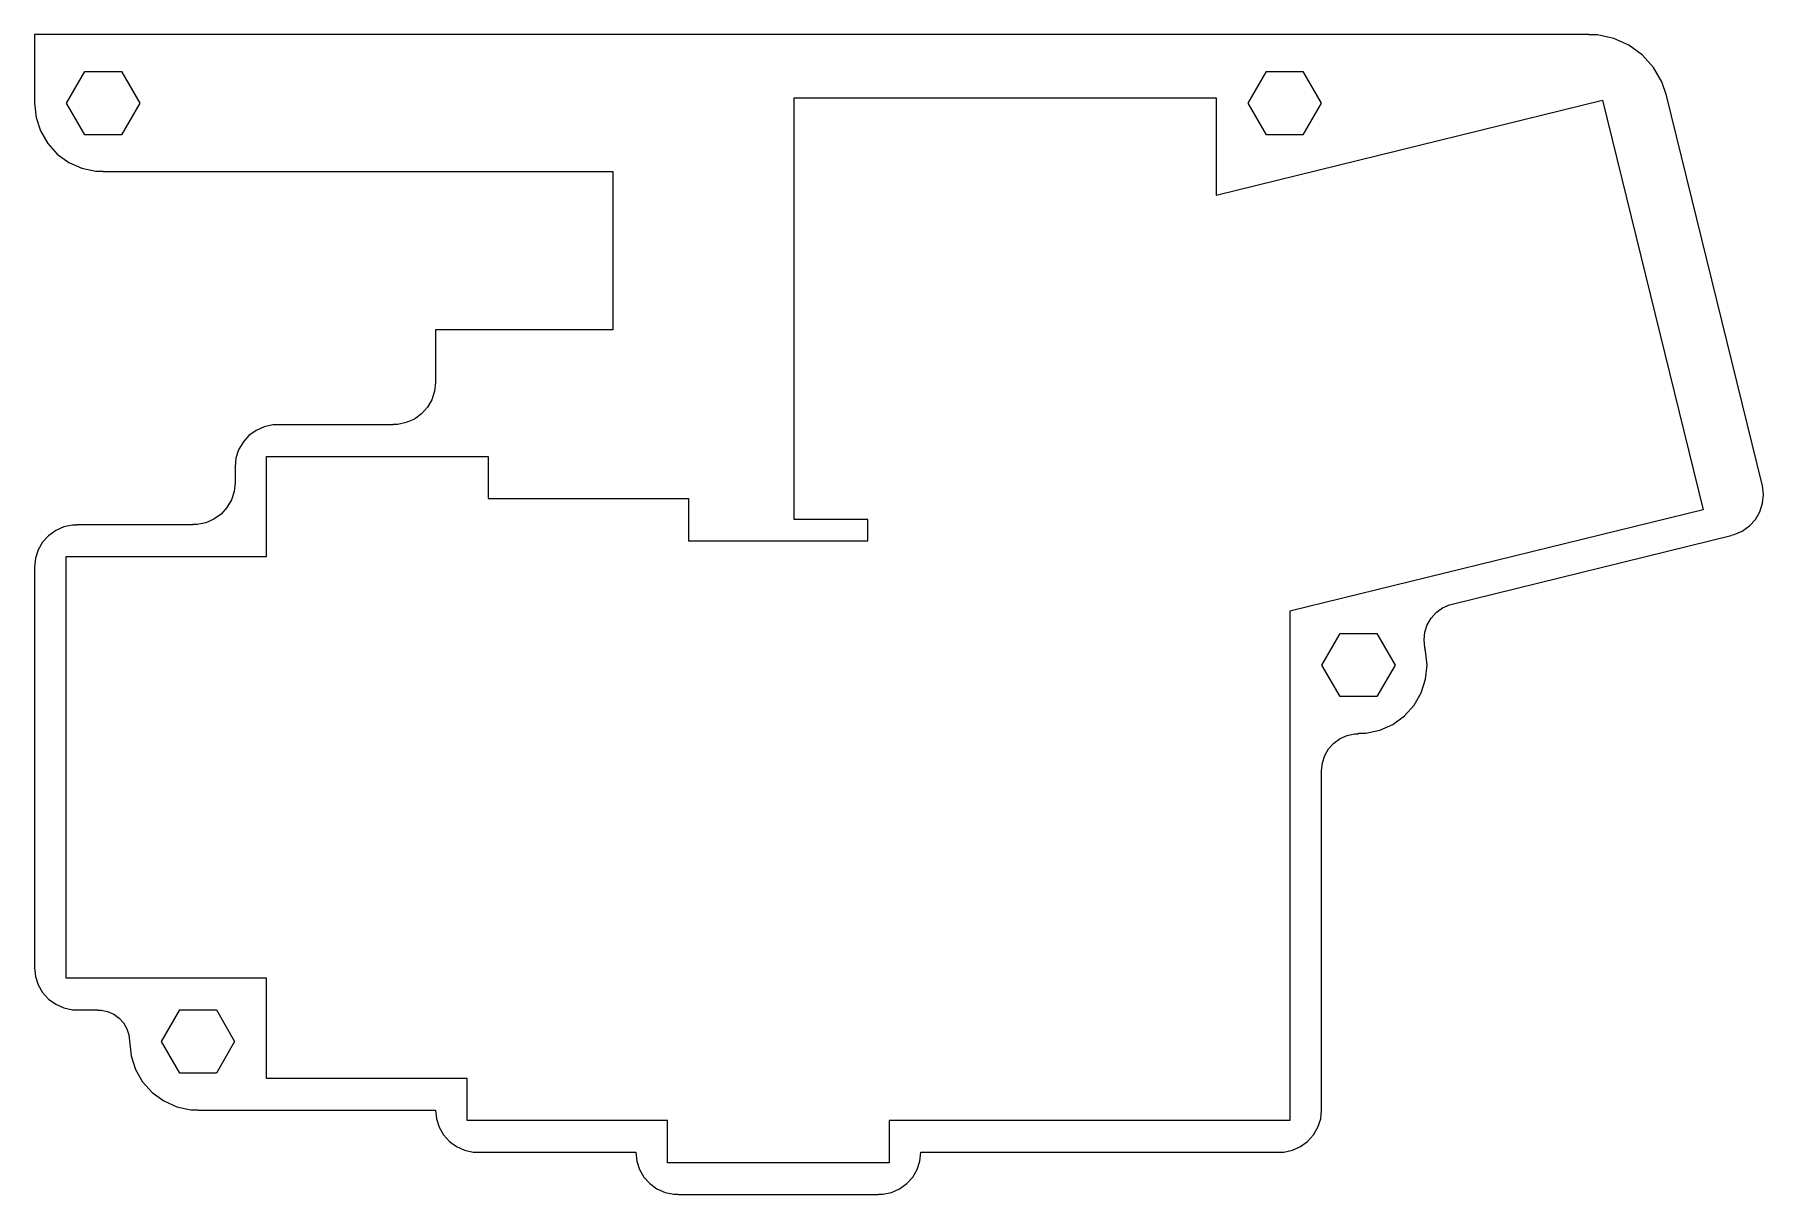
# Model space of a CAD drawing. Header units: metres. Extents: x 0 to 164, y 0 to 110.
import ezdxf

# ---------------------------------------------------------------- set-up
doc = ezdxf.new("R2010")
doc.units = ezdxf.units.M

msp = doc.modelspace()

# ---------------------------------------------------------------- linework, layer by layer
for p, q in [((147.347, 110), (0, 110)), ((0, 110), (0, 103.5)), ((147.347, 109.959), (147.347, 110)), ((148.139, 109.959), (147.347, 109.959)), ((149.687, 109.629), (148.139, 109.959)), ((151.133, 108.985), (149.687, 109.629)), ((152.414, 108.055), (151.133, 108.985)), ((153.473, 106.878), (152.414, 108.055)), ((154.265, 105.507), (153.473, 106.878)), ((3.03589, 103.5), (4.76794, 106.5)), ((4.76794, 106.5), (8.23204, 106.5)), ((8.23204, 106.5), (9.9641, 103.5)), ((115.036, 103.5), (116.768, 106.5)), ((116.768, 106.5), (120.232, 106.5)), ((120.232, 106.5), (121.964, 103.5)), ((154.681, 104.229), (154.265, 105.507)), ((0, 103.5), (0.142029, 102.149)), ((4.76794, 100.5), (3.03589, 103.5)), ((9.9641, 103.5), (8.23204, 100.5)), ((72, 64), (72, 104)), ((72, 104), (112, 104)), ((112, 104), (112, 94.7753)), ((112, 94.7753), (148.636, 103.774)), ((116.768, 100.5), (115.036, 103.5)), ((121.964, 103.5), (120.232, 100.5)), ((148.636, 103.774), (158.177, 64.9281)), ((154.701, 104.234), (154.681, 104.229)), ((163.765, 67.3304), (154.701, 104.234)), ((0.142029, 102.149), (0.561951, 100.856)), ((0.561951, 100.856), (1.24138, 99.6794)), ((8.23204, 100.5), (4.76794, 100.5)), ((120.232, 100.5), (116.768, 100.5)), ((1.24138, 99.6794), (2.15065, 98.6696)), ((2.15065, 98.6696), (3.25, 97.8708)), ((3.25, 97.8708), (4.49138, 97.3181)), ((4.49138, 97.3181), (5.82056, 97.0356)), ((5.82056, 97.0356), (6.5, 97.0356)), ((6.5, 97.0356), (6.5, 97)), ((6.5, 97), (54.8, 97)), ((54.8, 97), (54.8, 82)), ((54.8, 82), (38, 82)), ((38, 82), (38, 77)), ((37.9126, 76.1684), (37.6542, 75.373)), ((38, 77), (37.9126, 76.1684)), ((36.6765, 74.0274), (36, 73.5359)), ((37.2361, 74.6488), (36.6765, 74.0274)), ((37.6542, 75.373), (37.2361, 74.6488)), ((21, 72.4641), (20.3235, 71.9726)), ((21.7639, 72.8042), (21, 72.4641)), ((22.5819, 72.9781), (21.7639, 72.8042)), ((23, 72.9781), (22.5819, 72.9781)), ((34, 73), (23, 73)), ((23, 73), (23, 72.9781)), ((34.4181, 73.0219), (34, 73.0219)), ((34, 73.0219), (34, 73)), ((35.2361, 73.1958), (34.4181, 73.0219)), ((36, 73.5359), (35.2361, 73.1958)), ((19.3458, 70.6269), (19.0874, 69.8316)), ((19.7639, 71.3511), (19.3458, 70.6269)), ((20.3235, 71.9726), (19.7639, 71.3511)), ((19.0874, 69.8316), (19, 69)), ((19, 69), (19, 67.5)), ((22, 60.5), (22, 70)), ((22, 70), (43, 70)), ((43, 70), (43, 66)), ((19, 67.5), (18.9126, 66.6684)), ((163.754, 67.3278), (163.765, 67.3304)), ((163.793, 67.208), (163.754, 67.3278)), ((163.881, 66.3763), (163.793, 67.208)), ((18.6542, 65.873), (18.2361, 65.1488)), ((18.9126, 66.6684), (18.6542, 65.873)), ((43, 66), (62, 66)), ((62, 66), (62, 62)), ((163.793, 65.5447), (163.881, 66.3763)), ((17, 64.0359), (16.2361, 63.6958)), ((17.6765, 64.5274), (17, 64.0359)), ((18.2361, 65.1488), (17.6765, 64.5274)), ((79, 64), (72, 64)), ((79, 62), (79, 64)), ((158.177, 64.9281), (119, 55.3058)), ((162.557, 63.4037), (163.117, 64.0252)), ((163.117, 64.0252), (163.535, 64.7494)), ((163.535, 64.7494), (163.793, 65.5447)), ((1.32347, 62.4726), (0.763931, 61.8511)), ((2, 62.9641), (1.32347, 62.4726)), ((2.76393, 63.3042), (2, 62.9641)), ((3.58188, 63.4781), (2.76393, 63.3042)), ((4, 63.4781), (3.58188, 63.4781)), ((15, 63.5), (4, 63.5)), ((4, 63.5), (4, 63.4781)), ((15.4181, 63.5219), (15, 63.5219)), ((15, 63.5219), (15, 63.5)), ((16.2361, 63.6958), (15.4181, 63.5219)), ((134.377, 55.9933), (160.835, 62.4918)), ((160.83, 62.5112), (161.117, 62.5721)), ((160.835, 62.4918), (160.83, 62.5112)), ((161.117, 62.5721), (161.881, 62.9122)), ((161.881, 62.9122), (162.557, 63.4037)), ((0.34581, 61.1269), (0.087402, 60.3316)), ((0.763931, 61.8511), (0.34581, 61.1269)), ((62, 62), (79, 62)), ((0.087402, 60.3316), (0, 59.5)), ((0, 59.5), (0, 21.5)), ((3, 20.5), (3, 60.5)), ((3, 60.5), (22, 60.5)), ((133.461, 55.6254), (134.13, 55.923)), ((134.13, 55.923), (134.381, 55.9763)), ((134.381, 55.9763), (134.377, 55.9933)), ((119, 55.3058), (119, 7)), ((132.014, 54.0179), (132.38, 54.6516)), ((132.38, 54.6516), (132.869, 55.1953)), ((132.869, 55.1953), (133.461, 55.6254)), ((122.036, 50.2091), (123.768, 53.2091)), ((123.768, 53.2091), (127.232, 53.2091)), ((127.232, 53.2091), (128.964, 50.2091)), ((131.711, 52.5943), (131.788, 53.322)), ((131.788, 51.8666), (131.711, 52.5943)), ((131.788, 53.322), (132.014, 54.0179)), ((131.822, 51.7618), (131.788, 51.8666)), ((131.795, 51.7551), (131.822, 51.7618)), ((131.858, 51.5605), (131.795, 51.7551)), ((132, 50.2091), (131.858, 51.5605)), ((123.768, 47.2091), (122.036, 50.2091)), ((128.964, 50.2091), (127.232, 47.2091)), ((131.858, 48.8577), (132, 50.2091)), ((130.759, 46.3885), (131.438, 47.5653)), ((131.438, 47.5653), (131.858, 48.8577)), ((127.232, 47.2091), (123.768, 47.2091)), ((129.849, 45.3786), (130.759, 46.3885)), ((127.509, 44.0272), (128.75, 44.5799)), ((128.75, 44.5799), (129.849, 45.3786)), ((122.668, 42.2663), (123.158, 42.8101)), ((123.158, 42.8101), (123.75, 43.2402)), ((123.75, 43.2402), (124.418, 43.5378)), ((124.418, 43.5378), (125.134, 43.6899)), ((125.134, 43.6899), (125.5, 43.6899)), ((125.5, 43.6899), (125.5, 43.7447)), ((125.5, 43.7447), (126.179, 43.7447)), ((126.179, 43.7447), (127.509, 44.0272)), ((122.076, 40.9368), (122.303, 41.6326)), ((122.303, 41.6326), (122.668, 42.2663)), ((122, 40.2091), (122.076, 40.9368)), ((122, 8), (122, 40.2091)), ((0, 21.5), (0.087402, 20.6684)), ((0.087402, 20.6684), (0.34581, 19.873)), ((0.34581, 19.873), (0.763931, 19.1488)), ((22, 20.5), (3, 20.5)), ((22, 11), (22, 20.5)), ((0.763931, 19.1488), (1.32347, 18.5274)), ((1.32347, 18.5274), (2, 18.0359)), ((2, 18.0359), (2.76393, 17.6958)), ((2.76393, 17.6958), (3.58188, 17.5219)), ((3.58188, 17.5219), (4, 17.5219)), ((4, 17.5219), (4, 17.5)), ((4, 17.5), (6, 17.5)), ((6, 17.5), (6, 17.4836)), ((6, 17.4836), (6.31358, 17.4836)), ((6.31358, 17.4836), (6.92705, 17.3532)), ((6.92705, 17.3532), (7.5, 17.0981)), ((7.5, 17.0981), (8.00739, 16.7294)), ((8.00739, 16.7294), (8.42705, 16.2634)), ((12.0359, 14.5), (13.7679, 17.5)), ((13.7679, 17.5), (17.232, 17.5)), ((17.232, 17.5), (18.9641, 14.5)), ((8.42705, 16.2634), (8.74063, 15.7202)), ((8.74063, 15.7202), (8.93443, 15.1237)), ((8.93443, 15.1237), (9.14203, 13.1486)), ((9.14203, 13.1486), (9.56195, 11.8562)), ((13.7679, 11.5), (12.0359, 14.5)), ((18.9641, 14.5), (17.232, 11.5)), ((9.56195, 11.8562), (10.2414, 10.6794)), ((17.232, 11.5), (13.7679, 11.5)), ((10.2414, 10.6794), (11.1507, 9.66956)), ((41, 11), (22, 11)), ((41, 7), (41, 11)), ((11.1507, 9.66956), (12.25, 8.87083)), ((12.25, 8.87083), (13.4914, 8.31813)), ((13.4914, 8.31813), (14.8206, 8.0356)), ((14.8206, 8.0356), (15.5, 8.0356)), ((15.5, 8.0356), (15.5, 8)), ((15.5, 8), (38, 8)), ((38, 8), (38.0874, 7.16835)), ((38.0874, 7.16835), (38.3458, 6.37305)), ((60, 7), (41, 7)), ((60, 3), (60, 7)), ((119, 7), (81, 7)), ((81, 7), (81, 3)), ((121.654, 6.37305), (121.913, 7.16835)), ((121.913, 7.16835), (122, 8)), ((38.3458, 6.37305), (38.7639, 5.64885)), ((38.7639, 5.64885), (39.3235, 5.02742)), ((39.3235, 5.02742), (40, 4.53589)), ((120, 4.53589), (120.677, 5.02742)), ((120.677, 5.02742), (121.236, 5.64885)), ((121.236, 5.64885), (121.654, 6.37305)), ((40, 4.53589), (40.7639, 4.19577)), ((40.7639, 4.19577), (41.5819, 4.02191)), ((41.5819, 4.02191), (42, 4.02191)), ((42, 4.02191), (42, 4)), ((42, 4), (57, 4)), ((57, 4), (57.0874, 3.16835)), ((83.9126, 3.16835), (84, 4)), ((84, 4), (118, 4)), ((118, 4), (118, 4.02191)), ((118, 4.02191), (118.418, 4.02191)), ((118.418, 4.02191), (119.236, 4.19577)), ((119.236, 4.19577), (120, 4.53589)), ((57.0874, 3.16835), (57.3458, 2.37305)), ((57.3458, 2.37305), (57.7639, 1.64885)), ((57.7639, 1.64885), (58.3235, 1.02742)), ((81, 3), (60, 3)), ((82.6765, 1.02742), (83.2361, 1.64885)), ((83.2361, 1.64885), (83.6542, 2.37305)), ((83.6542, 2.37305), (83.9126, 3.16835)), ((58.3235, 1.02742), (59, 0.535889)), ((59, 0.535889), (59.7639, 0.19577)), ((59.7639, 0.19577), (60.5819, 0.021912)), ((60.5819, 0.021912), (61, 0.021912)), ((61, 0.021912), (61, 0)), ((61, 0), (80, 0)), ((80, 0.021912), (80.4181, 0.021912)), ((80, 0), (80, 0.021912)), ((80.4181, 0.021912), (81.2361, 0.19577)), ((81.2361, 0.19577), (82, 0.535889)), ((82, 0.535889), (82.6765, 1.02742))]:
    msp.add_line(p, q)

doc.saveas('drawing.dxf')
